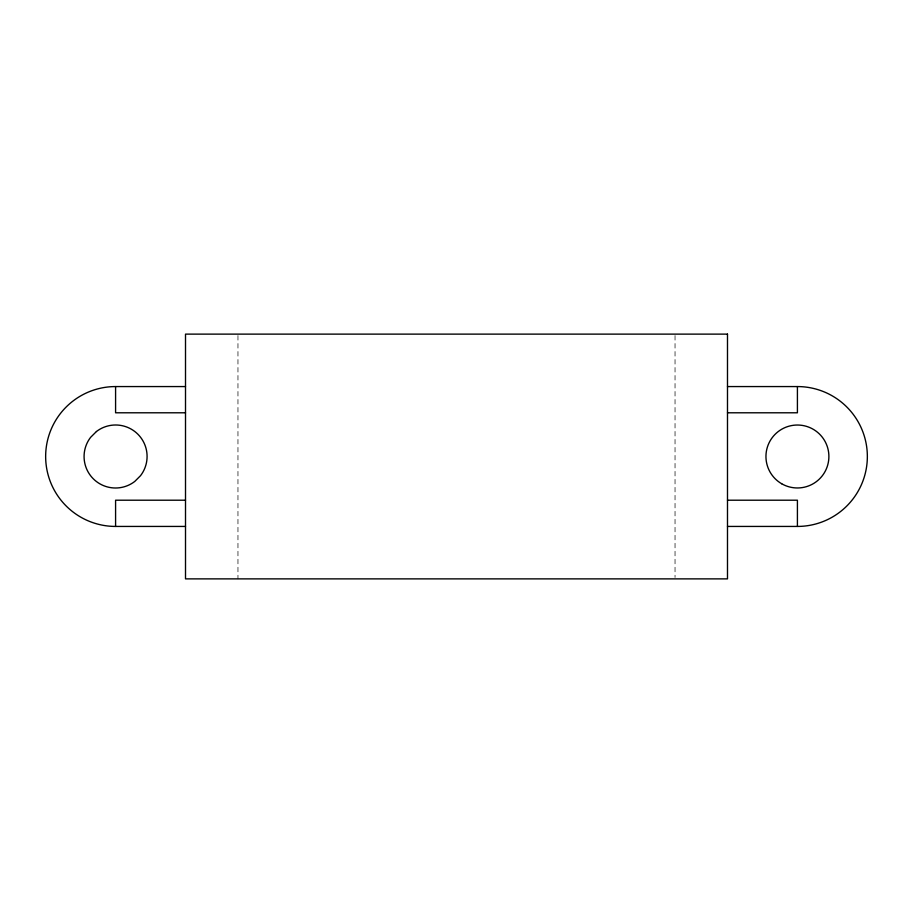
<?xml version="1.0" encoding="UTF-8"?>
<svg xmlns="http://www.w3.org/2000/svg" width="913" height="913" viewBox="0 0 913 913"><rect width="100%" height="100%" fill="white"/><g stroke="black" fill="none" stroke-linecap="round" stroke-linejoin="round"><path stroke-width="0.68" stroke-dasharray="4.57 3.42" d="M675.038 335.539L675.038 577.461M237.962 335.539L237.962 578.876"/><path stroke-width="1.37" d="M185.51 526.436L115.586 526.436A69.936 69.936 0 0 1 45.65 456.5A69.936 69.936 0 0 1 115.586 386.564L185.51 386.564M727.49 386.564L797.414 386.564A69.936 69.936 0 0 1 867.35 456.5A69.936 69.936 0 0 1 797.414 526.436L727.49 526.436M185.51 412.79L115.586 412.79L115.586 386.564M727.49 412.79L797.414 412.79L797.414 386.564M185.51 500.21L115.586 500.21L115.586 526.436M727.49 500.21L797.414 500.21L797.414 526.436M96.424 431.529L90.615 437.338A31.464 31.464 0 0 0 134.736 481.471L140.545 475.662A31.464 31.464 0 0 0 96.424 431.529M727.49 334.124L185.51 334.124L185.51 578.876L727.49 578.876L727.49 334.124M781.688 483.753A31.464 31.464 0 0 0 828.89 456.5A31.464 31.464 0 0 0 781.688 429.247A31.464 31.464 0 0 0 781.688 483.753"/></g></svg>
